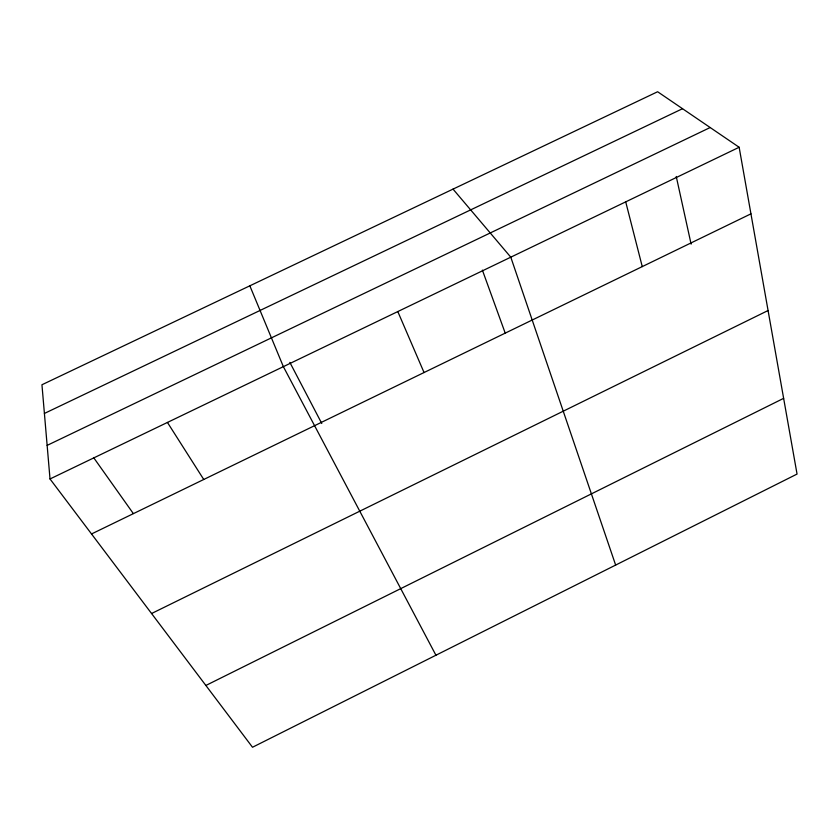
<?xml version="1.0" encoding="UTF-8"?>
<svg xmlns="http://www.w3.org/2000/svg" width="839" height="839" viewBox="0 0 839 839"><rect width="100%" height="100%" fill="white"/><g stroke="black" fill="none" stroke-linecap="round" stroke-linejoin="round"><path stroke-width="1.26" d="M205.87 685.463L783.636 398.347M151.565 613.519L768.073 310.524M91.524 533.961L750.947 213.84M50.015 478.964L739.149 147.265L797.05 474.066L252.508 747.255L50.015 478.964L41.95 384.755L657.619 91.745L739.149 147.265M47.141 445.383L710.172 127.528M44.404 413.449L682.526 108.703M453.029 189.111L510.794 257.185L615.648 565.077M93.58 457.538L133.307 513.541M167.443 422.437L203.741 479.478M435.934 655.228L283.362 366.643L249.844 285.816M289.854 362.396L321.767 423.464M397.801 311.563L424.052 372.537M482.383 270.116L505.162 332.978M625.716 201.874L642.255 266.603M676.244 176.473L691.116 244.139"/></g></svg>
